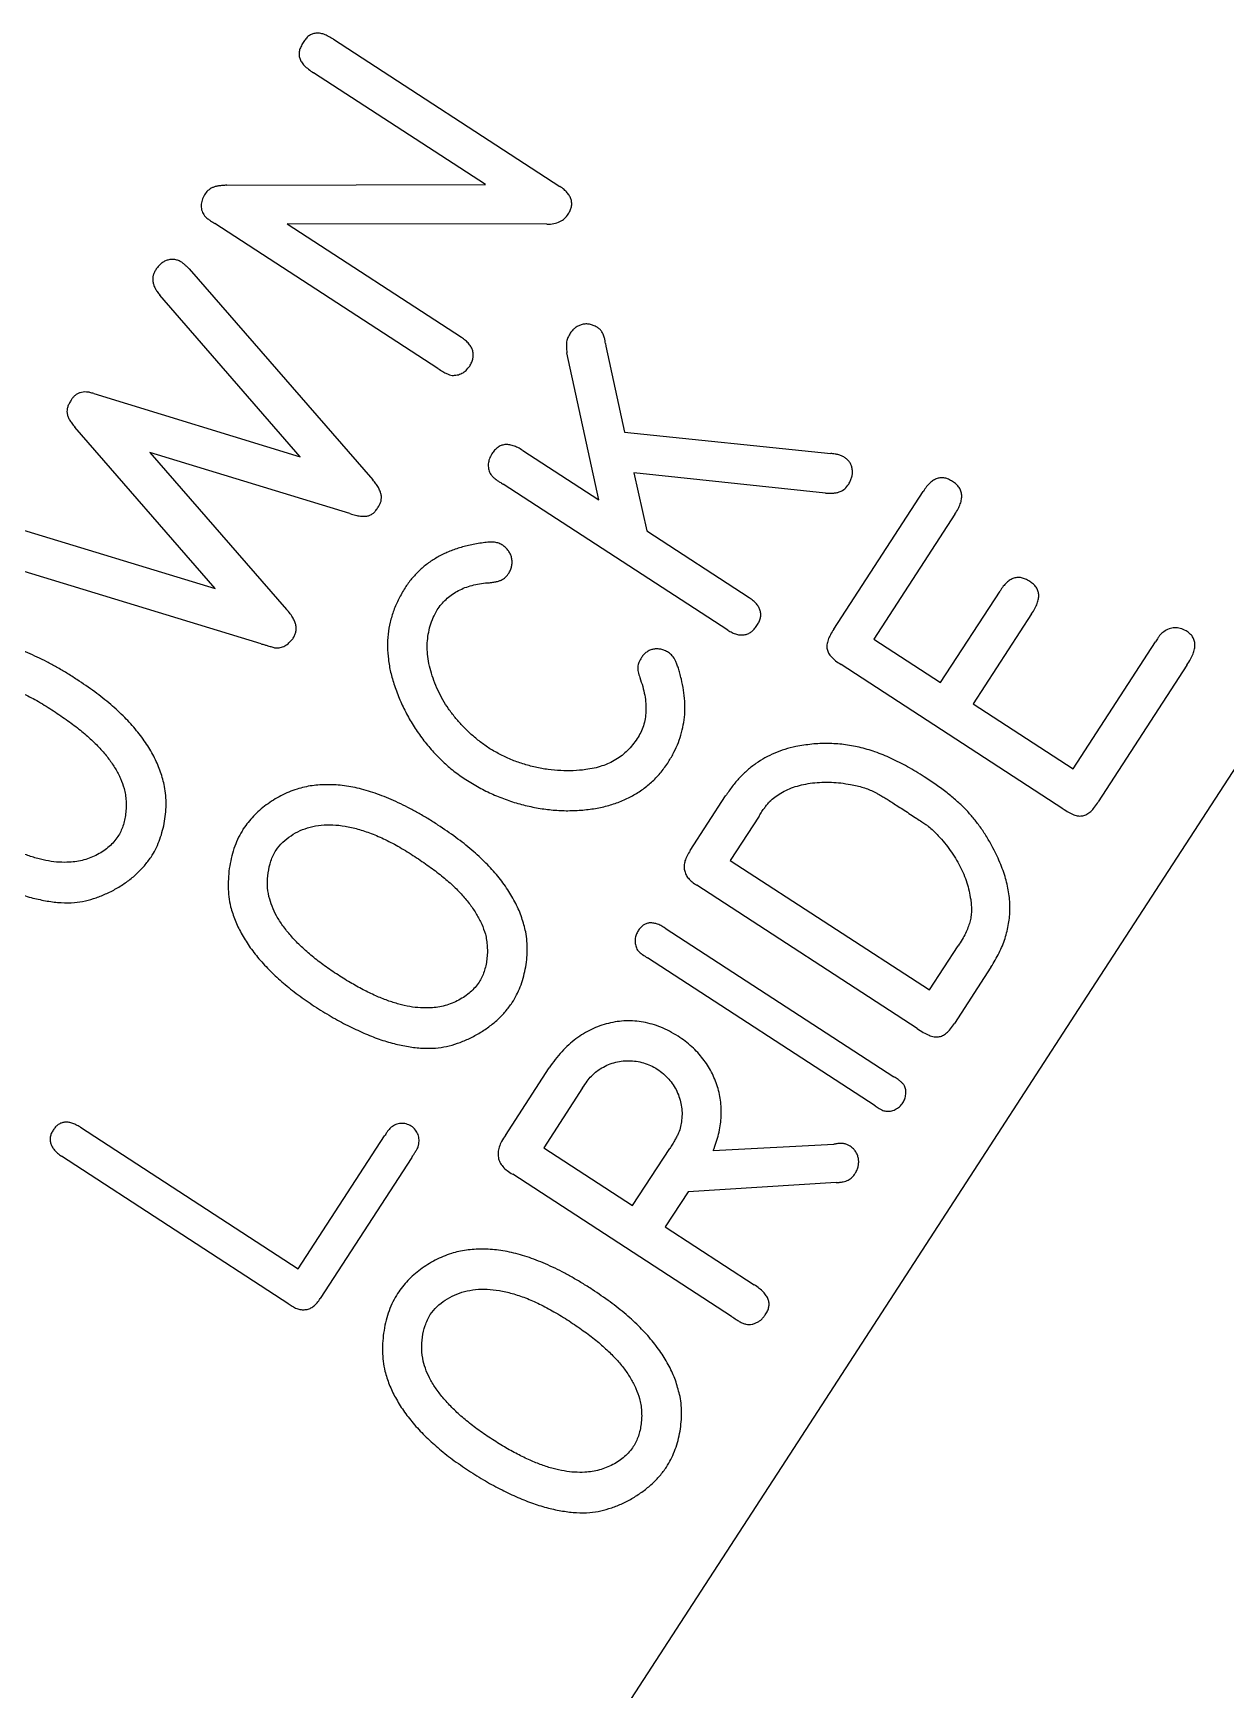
# Model space of a CAD drawing. Header units: millimetres. Extents: x -219 to 14, y 168 to 388.
# Drawn here: x -186.76 to -172.49, y 294.36 to 314.17 of the extents above; entities that cross this region are included whole.
import ezdxf

# ---------------------------------------------------------------- set-up
doc = ezdxf.new("R2010")
doc.units = ezdxf.units.MM
doc.layers.get('0').update_dxf_attribs({"linetype": 'CONTINUOUS'})

msp = doc.modelspace()

# ---------------------------------------------------------------- linework, layer by layer
for p, q in [((-183.169, 314.093), (-180.459, 312.333)), ((-181.351, 312.356), (-183.406, 313.691)), ((-184.446, 312.347), (-181.351, 312.356)), ((-181.92, 310.157), (-184.587, 311.889)), ((-180.617, 311.88), (-183.724, 311.884)), ((-183.724, 311.884), (-181.637, 310.529)), ((-184.896, 311.349), (-182.697, 308.825)), ((-183.568, 309.099), (-185.244, 311.034)), ((-179.915, 310.456), (-179.909, 310.425)), ((-179.909, 310.425), (-179.685, 309.393)), ((-179.992, 308.584), (-180.376, 310.343)), ((-186.036, 309.856), (-183.568, 309.099)), ((-184.582, 307.524), (-186.263, 309.456)), ((-179.685, 309.393), (-177.219, 309.139)), ((-182.971, 308.421), (-185.366, 309.15)), ((-185.366, 309.15), (-183.729, 307.275)), ((-180.904, 309.176), (-179.992, 308.584)), ((-177.281, 308.664), (-179.576, 308.91)), ((-179.576, 308.91), (-179.421, 308.214)), ((-178.452, 307.028), (-181.139, 308.773)), ((-177.181, 307.041), (-176.112, 308.687)), ((-175.734, 308.414), (-176.704, 306.919)), ((-187.021, 308.269), (-184.582, 307.524)), ((-179.421, 308.214), (-178.194, 307.417)), ((-184.035, 306.865), (-187.159, 307.818)), ((-182.312, 307.534), (-182.312, 307.534)), ((-175.905, 306.4), (-175.194, 307.495)), ((-174.816, 307.222), (-175.514, 306.146)), ((-176.704, 306.919), (-175.905, 306.4)), ((-174.319, 305.37), (-173.333, 306.889)), ((-174.441, 304.893), (-177.095, 306.617)), ((-172.957, 306.611), (-174.019, 304.975)), ((-175.514, 306.146), (-174.319, 305.37)), ((-178.901, 304.392), (-178.477, 305.045)), ((-184.247, 304.65), (-184.247, 304.651)), ((-178.077, 304.805), (-178.421, 304.275)), ((-178.421, 304.275), (-176.036, 302.726)), ((-176.186, 302.267), (-178.82, 303.977)), ((-179.201, 303.465), (-176.463, 301.688)), ((-176.688, 301.34), (-179.412, 303.109)), ((-176.036, 302.726), (-175.694, 303.252)), ((-175.303, 302.998), (-175.739, 302.326)), ((-181.112, 300.987), (-180.588, 301.793)), ((-180.188, 301.554), (-180.653, 300.837)), ((-186.197, 301.085), (-183.589, 299.391)), ((-183.589, 299.391), (-182.557, 300.981)), ((-183.702, 298.971), (-186.423, 300.738)), ((-182.232, 300.723), (-183.326, 299.037)), ((-180.653, 300.837), (-179.59, 300.147)), ((-179.59, 300.147), (-179.146, 300.83)), ((-178.625, 300.808), (-177.181, 300.884)), ((-178.406, 298.822), (-181.024, 300.522)), ((-178.925, 300.314), (-179.199, 299.893)), ((-177.153, 300.422), (-178.925, 300.314)), ((-179.199, 299.893), (-178.134, 299.201)), ((-182.402, 299.097), (-182.401, 299.098))]:
    msp.add_line(p, q)
msp.add_lwpolyline([(-157.694, 298.843), (-159.253, 296.441), (-160.266, 294.881), (-162.711, 291.115), (-163.724, 289.555), (-166.169, 285.789), (-166.339, 285.528), (-167.638, 286.372), (-171.404, 288.817), (-172.964, 289.83), (-176.73, 292.275), (-178.289, 293.288), (-179.653, 294.174), (-178.768, 295.537), (-177.755, 297.097), (-175.31, 300.863), (-174.297, 302.423), (-171.852, 306.189), (-171.008, 307.488), (-170.747, 307.319), (-166.981, 304.874), (-165.421, 303.861), (-161.656, 301.416), (-160.096, 300.403)], close=True)
for points, knots in [([(-183.169, 314.093), (-183.189, 314.105), (-183.225, 314.127), (-183.281, 314.153), (-183.332, 314.165), (-183.381, 314.166), (-183.425, 314.155), (-183.466, 314.133), (-183.502, 314.098), (-183.521, 314.069), (-183.53, 314.053)], [0, 0, 0, 0, 0.163938, 0.3064317, 0.4311862, 0.5416856, 0.6480555, 0.7546223, 0.8710988, 1, 1, 1, 1]), ([(-183.53, 314.053), (-183.541, 314.037), (-183.56, 314.006), (-183.578, 313.956), (-183.583, 313.909), (-183.574, 313.863), (-183.553, 313.818), (-183.516, 313.775), (-183.466, 313.732), (-183.427, 313.705), (-183.406, 313.691)], [0, 0, 0, 0, 0.1310083, 0.2467343, 0.3505571, 0.449595, 0.5554411, 0.6812829, 0.8266703, 1, 1, 1, 1]), ([(-184.713, 312.232), (-184.724, 312.212), (-184.745, 312.171), (-184.753, 312.103), (-184.746, 312.037), (-184.722, 312), (-184.71, 311.983)], [0, 0, 0, 0, 0.257916, 0.515025, 0.763721, 1, 1, 1, 1]), ([(-184.446, 312.347), (-184.463, 312.346), (-184.496, 312.346), (-184.541, 312.339), (-184.581, 312.332), (-184.625, 312.316), (-184.673, 312.286), (-184.7, 312.25), (-184.713, 312.232)], [0, 0, 0, 0, 0.169893, 0.318971, 0.452364, 0.567714, 0.780051, 1, 1, 1, 1]), ([(-180.359, 312.001), (-180.351, 312.016), (-180.334, 312.044), (-180.32, 312.089), (-180.316, 312.134), (-180.324, 312.177), (-180.342, 312.219), (-180.371, 312.259), (-180.411, 312.298), (-180.442, 312.321), (-180.459, 312.333)], [0, 0, 0, 0, 0.129681, 0.246526, 0.358508, 0.466217, 0.578973, 0.702474, 0.843136, 1, 1, 1, 1]), ([(-184.71, 311.983), (-184.705, 311.976), (-184.694, 311.963), (-184.669, 311.943), (-184.634, 311.918), (-184.605, 311.9), (-184.587, 311.889)], [0, 0, 0, 0, 0.16399, 0.339564, 0.598586, 1, 1, 1, 1]), ([(-180.617, 311.88), (-180.588, 311.882), (-180.534, 311.885), (-180.46, 311.908), (-180.4, 311.947), (-180.373, 311.983), (-180.359, 312.001)], [0, 0, 0, 0, 0.290034, 0.543231, 0.774596, 1, 1, 1, 1]), ([(-184.983, 311.426), (-184.996, 311.434), (-185.022, 311.448), (-185.064, 311.459), (-185.107, 311.462), (-185.149, 311.454), (-185.189, 311.439), (-185.226, 311.415), (-185.261, 311.384), (-185.279, 311.359), (-185.288, 311.346)], [0, 0, 0, 0, 0.128985, 0.251375, 0.369356, 0.489799, 0.613382, 0.736481, 0.86428, 1, 1, 1, 1]), ([(-184.896, 311.349), (-184.903, 311.355), (-184.918, 311.37), (-184.941, 311.391), (-184.964, 311.41), (-184.977, 311.422), (-184.983, 311.426)], [0, 0, 0, 0, 0.242261, 0.54357, 0.814792, 1, 1, 1, 1]), ([(-185.288, 311.346), (-185.296, 311.334), (-185.311, 311.311), (-185.326, 311.273), (-185.332, 311.234), (-185.33, 311.195), (-185.32, 311.155), (-185.303, 311.114), (-185.277, 311.073), (-185.256, 311.047), (-185.244, 311.034)], [0, 0, 0, 0, 0.123824, 0.24049, 0.352351, 0.463271, 0.581096, 0.707813, 0.84725, 1, 1, 1, 1]), ([(-180.015, 310.65), (-180.029, 310.658), (-180.058, 310.673), (-180.103, 310.686), (-180.148, 310.69), (-180.193, 310.684), (-180.235, 310.669), (-180.273, 310.647), (-180.308, 310.617), (-180.326, 310.592), (-180.335, 310.58)], [0, 0, 0, 0, 0.135992, 0.262785, 0.38568, 0.508513, 0.63054, 0.749346, 0.871185, 1, 1, 1, 1]), ([(-179.923, 310.509), (-179.927, 310.524), (-179.935, 310.554), (-179.954, 310.594), (-179.981, 310.627), (-180.004, 310.642), (-180.015, 310.65)], [0, 0, 0, 0, 0.278324, 0.530375, 0.768017, 1, 1, 1, 1]), ([(-181.539, 310.185), (-181.53, 310.2), (-181.513, 310.23), (-181.498, 310.277), (-181.494, 310.323), (-181.501, 310.368), (-181.519, 310.412), (-181.549, 310.453), (-181.589, 310.493), (-181.62, 310.517), (-181.637, 310.529)], [0, 0, 0, 0, 0.1320343, 0.2517842, 0.362202, 0.4710525, 0.5843958, 0.7087218, 0.8456243, 1, 1, 1, 1]), ([(-180.335, 310.58), (-180.345, 310.562), (-180.365, 310.531), (-180.381, 310.475), (-180.384, 310.413), (-180.379, 310.368), (-180.376, 310.343)], [0, 0, 0, 0, 0.243925, 0.455944, 0.693288, 1, 1, 1, 1]), ([(-179.915, 310.456), (-179.916, 310.467), (-179.918, 310.485), (-179.921, 310.502), (-179.923, 310.509)], [0, 0, 0, 0, 0.6384544, 1, 1, 1, 1]), ([(-181.92, 310.157), (-181.9, 310.144), (-181.866, 310.122), (-181.819, 310.096), (-181.782, 310.081), (-181.76, 310.076), (-181.749, 310.074)], [0, 0, 0, 0, 0.376449, 0.639047, 0.831738, 1, 1, 1, 1]), ([(-181.749, 310.074), (-181.729, 310.074), (-181.688, 310.076), (-181.63, 310.096), (-181.579, 310.133), (-181.553, 310.167), (-181.539, 310.185)], [0, 0, 0, 0, 0.247187, 0.485102, 0.729915, 1, 1, 1, 1]), ([(-186.036, 309.856), (-186.051, 309.861), (-186.08, 309.87), (-186.123, 309.876), (-186.163, 309.875), (-186.199, 309.868), (-186.232, 309.855), (-186.261, 309.834), (-186.288, 309.808), (-186.301, 309.787), (-186.308, 309.776)], [0, 0, 0, 0, 0.1532933, 0.2900721, 0.4172716, 0.5347021, 0.6465576, 0.7576654, 0.8734576, 1, 1, 1, 1]), ([(-186.308, 309.776), (-186.316, 309.762), (-186.332, 309.738), (-186.349, 309.698), (-186.357, 309.66), (-186.357, 309.622), (-186.347, 309.584), (-186.328, 309.543), (-186.3, 309.499), (-186.276, 309.471), (-186.263, 309.456)], [0, 0, 0, 0, 0.131198, 0.248061, 0.356566, 0.456092, 0.563494, 0.68858, 0.832694, 1, 1, 1, 1]), ([(-180.904, 309.176), (-180.923, 309.188), (-180.96, 309.211), (-181.016, 309.234), (-181.069, 309.247), (-181.118, 309.248), (-181.164, 309.236), (-181.206, 309.214), (-181.243, 309.179), (-181.262, 309.15), (-181.273, 309.135)], [0, 0, 0, 0, 0.1614399, 0.3025043, 0.4272166, 0.5387295, 0.6462401, 0.7538366, 0.8709156, 1, 1, 1, 1]), ([(-181.273, 309.135), (-181.284, 309.115), (-181.305, 309.078), (-181.319, 309.017), (-181.316, 308.957), (-181.302, 308.92), (-181.294, 308.901)], [0, 0, 0, 0, 0.272628, 0.518129, 0.754978, 1, 1, 1, 1]), ([(-177.047, 309.088), (-177.058, 309.095), (-177.082, 309.11), (-177.123, 309.125), (-177.169, 309.135), (-177.202, 309.138), (-177.219, 309.139)], [0, 0, 0, 0, 0.217518, 0.453741, 0.714467, 1, 1, 1, 1]), ([(-177.003, 308.775), (-176.995, 308.79), (-176.98, 308.817), (-176.966, 308.861), (-176.958, 308.905), (-176.96, 308.949), (-176.969, 308.991), (-176.987, 309.028), (-177.013, 309.062), (-177.036, 309.079), (-177.047, 309.088)], [0, 0, 0, 0, 0.1389061, 0.2673037, 0.3931116, 0.5191809, 0.6400968, 0.7557959, 0.8750673, 1, 1, 1, 1]), ([(-182.633, 308.5), (-182.626, 308.511), (-182.611, 308.534), (-182.598, 308.571), (-182.593, 308.61), (-182.598, 308.651), (-182.611, 308.693), (-182.631, 308.737), (-182.661, 308.781), (-182.685, 308.81), (-182.697, 308.825)], [0, 0, 0, 0, 0.113708, 0.221183, 0.327886, 0.439323, 0.558616, 0.690373, 0.836881, 1, 1, 1, 1]), ([(-181.294, 308.901), (-181.288, 308.893), (-181.275, 308.874), (-181.254, 308.853), (-181.231, 308.835), (-181.206, 308.817), (-181.175, 308.796), (-181.151, 308.781), (-181.139, 308.773)], [0, 0, 0, 0, 0.154677, 0.328258, 0.442058, 0.591799, 0.777736, 1, 1, 1, 1]), ([(-175.762, 308.805), (-175.777, 308.814), (-175.807, 308.833), (-175.854, 308.848), (-175.902, 308.851), (-175.947, 308.842), (-175.991, 308.82), (-176.034, 308.788), (-176.075, 308.742), (-176.099, 308.706), (-176.112, 308.687)], [0, 0, 0, 0, 0.127989, 0.244452, 0.351055, 0.459193, 0.570407, 0.695928, 0.837219, 1, 1, 1, 1]), ([(-177.281, 308.664), (-177.264, 308.664), (-177.231, 308.663), (-177.185, 308.666), (-177.144, 308.671), (-177.098, 308.686), (-177.045, 308.716), (-177.017, 308.755), (-177.003, 308.775)], [0, 0, 0, 0, 0.164286, 0.308942, 0.437462, 0.551639, 0.764961, 1, 1, 1, 1]), ([(-175.734, 308.414), (-175.72, 308.435), (-175.695, 308.474), (-175.668, 308.535), (-175.653, 308.59), (-175.65, 308.643), (-175.659, 308.691), (-175.682, 308.735), (-175.716, 308.774), (-175.746, 308.794), (-175.762, 308.805)], [0, 0, 0, 0, 0.167024, 0.311138, 0.437927, 0.549828, 0.656796, 0.762138, 0.874038, 1, 1, 1, 1]), ([(-182.971, 308.421), (-182.949, 308.414), (-182.908, 308.403), (-182.85, 308.39), (-182.801, 308.388), (-182.759, 308.391), (-182.722, 308.406), (-182.689, 308.428), (-182.659, 308.46), (-182.642, 308.486), (-182.633, 308.5)], [0, 0, 0, 0, 0.178943, 0.333087, 0.459349, 0.563998, 0.658759, 0.76103, 0.874027, 1, 1, 1, 1]), ([(-181.379, 308.072), (-181.431, 308.064), (-181.532, 308.049), (-181.676, 308.009), (-181.81, 307.96), (-181.932, 307.897), (-182.045, 307.825), (-182.145, 307.739), (-182.236, 307.643), (-182.287, 307.571), (-182.312, 307.534)], [0, 0, 0, 0, 0.140987, 0.274771, 0.402439, 0.525094, 0.644679, 0.762579, 0.880267, 1, 1, 1, 1]), ([(-181.144, 308.042), (-181.159, 308.051), (-181.189, 308.068), (-181.243, 308.081), (-181.307, 308.081), (-181.353, 308.075), (-181.379, 308.072)], [0, 0, 0, 0, 0.214, 0.424662, 0.675215, 1, 1, 1, 1]), ([(-181.067, 307.714), (-181.06, 307.728), (-181.045, 307.756), (-181.033, 307.801), (-181.03, 307.847), (-181.036, 307.893), (-181.051, 307.937), (-181.074, 307.977), (-181.105, 308.013), (-181.131, 308.032), (-181.144, 308.042)], [0, 0, 0, 0, 0.1284846, 0.2508965, 0.3720174, 0.4967775, 0.6204278, 0.7414089, 0.8673843, 1, 1, 1, 1]), ([(-181.348, 307.592), (-181.328, 307.593), (-181.291, 307.596), (-181.24, 307.603), (-181.198, 307.613), (-181.154, 307.628), (-181.105, 307.659), (-181.08, 307.695), (-181.067, 307.714)], [0, 0, 0, 0, 0.186172, 0.346062, 0.480252, 0.589978, 0.786238, 1, 1, 1, 1]), ([(-174.839, 307.61), (-174.855, 307.62), (-174.885, 307.639), (-174.934, 307.655), (-174.982, 307.66), (-175.029, 307.65), (-175.074, 307.629), (-175.116, 307.595), (-175.158, 307.551), (-175.182, 307.515), (-175.194, 307.495)], [0, 0, 0, 0, 0.131943, 0.2486429, 0.3571211, 0.4637699, 0.5760776, 0.6998693, 0.8395407, 1, 1, 1, 1]), ([(-182.312, 307.534), (-182.338, 307.49), (-182.39, 307.404), (-182.45, 307.266), (-182.492, 307.124), (-182.518, 306.978), (-182.524, 306.829), (-182.513, 306.677), (-182.487, 306.521), (-182.456, 306.418), (-182.44, 306.365)], [0, 0, 0, 0, 0.125938, 0.248242, 0.369135, 0.489295, 0.610997, 0.735662, 0.864404, 1, 1, 1, 1]), ([(-181.927, 307.271), (-181.911, 307.293), (-181.88, 307.338), (-181.823, 307.397), (-181.761, 307.449), (-181.691, 307.493), (-181.615, 307.53), (-181.532, 307.558), (-181.442, 307.58), (-181.38, 307.588), (-181.348, 307.592)], [0, 0, 0, 0, 0.119887, 0.237951, 0.355674, 0.475615, 0.597527, 0.724633, 0.858377, 1, 1, 1, 1]), ([(-174.816, 307.222), (-174.802, 307.244), (-174.776, 307.284), (-174.749, 307.344), (-174.733, 307.4), (-174.728, 307.452), (-174.738, 307.499), (-174.759, 307.543), (-174.794, 307.581), (-174.823, 307.6), (-174.839, 307.61)], [0, 0, 0, 0, 0.170074, 0.316341, 0.443121, 0.556197, 0.661047, 0.765272, 0.875406, 1, 1, 1, 1]), ([(-183.656, 306.924), (-183.648, 306.937), (-183.632, 306.962), (-183.618, 307.003), (-183.612, 307.043), (-183.616, 307.085), (-183.629, 307.129), (-183.653, 307.174), (-183.686, 307.225), (-183.714, 307.258), (-183.729, 307.275)], [0, 0, 0, 0, 0.117251, 0.224757, 0.326691, 0.429564, 0.542272, 0.670645, 0.824127, 1, 1, 1, 1]), ([(-181.312, 305.62), (-181.351, 305.647), (-181.427, 305.701), (-181.532, 305.791), (-181.628, 305.884), (-181.715, 305.983), (-181.793, 306.086), (-181.861, 306.194), (-181.919, 306.306), (-181.968, 306.423), (-182.006, 306.54), (-182.033, 306.654), (-182.046, 306.766), (-182.048, 306.874), (-182.036, 306.979), (-182.013, 307.08), (-181.977, 307.179), (-181.944, 307.24), (-181.927, 307.271)], [0, 0, 0, 0, 0.073667, 0.144798, 0.214163, 0.281725, 0.348698, 0.414316, 0.479805, 0.545598, 0.609668, 0.670696, 0.728337, 0.784106, 0.838289, 0.891679, 0.945306, 1, 1, 1, 1]), ([(-178.102, 307.083), (-178.093, 307.098), (-178.075, 307.126), (-178.06, 307.172), (-178.054, 307.217), (-178.062, 307.261), (-178.078, 307.303), (-178.108, 307.343), (-178.146, 307.382), (-178.178, 307.405), (-178.194, 307.417)], [0, 0, 0, 0, 0.1330445, 0.2533277, 0.3646717, 0.4733945, 0.5850666, 0.7079696, 0.8438949, 1, 1, 1, 1]), ([(-178.452, 307.028), (-178.435, 307.018), (-178.401, 306.999), (-178.349, 306.978), (-178.3, 306.969), (-178.253, 306.97), (-178.21, 306.983), (-178.169, 307.005), (-178.132, 307.04), (-178.112, 307.068), (-178.102, 307.083)], [0, 0, 0, 0, 0.1528119, 0.2898759, 0.4109862, 0.5231625, 0.6311396, 0.7438299, 0.8655351, 1, 1, 1, 1]), ([(-177.181, 307.041), (-177.196, 307.019), (-177.223, 306.977), (-177.252, 306.914), (-177.266, 306.856), (-177.265, 306.801), (-177.245, 306.75), (-177.209, 306.704), (-177.159, 306.657), (-177.117, 306.631), (-177.095, 306.617)], [0, 0, 0, 0, 0.157132, 0.289677, 0.403843, 0.503503, 0.602805, 0.715477, 0.846707, 1, 1, 1, 1]), ([(-172.968, 307.018), (-172.991, 307.029), (-173.034, 307.051), (-173.106, 307.061), (-173.175, 307.047), (-173.215, 307.022), (-173.235, 307.009)], [0, 0, 0, 0, 0.269511, 0.509617, 0.744319, 1, 1, 1, 1]), ([(-186.239, 306.437), (-186.279, 306.463), (-186.358, 306.515), (-186.479, 306.584), (-186.596, 306.649), (-186.712, 306.705), (-186.824, 306.757), (-186.936, 306.8), (-187.044, 306.838), (-187.151, 306.868), (-187.255, 306.892), (-187.358, 306.908), (-187.458, 306.92), (-187.556, 306.922), (-187.652, 306.92), (-187.745, 306.91), (-187.837, 306.894), (-187.896, 306.877), (-187.925, 306.869)], [0, 0, 0, 0, 0.080431, 0.157744, 0.231975, 0.303788, 0.372682, 0.438911, 0.50297, 0.564688, 0.624109, 0.681595, 0.737386, 0.791932, 0.845168, 0.897479, 0.948881, 1, 1, 1, 1]), ([(-184.035, 306.865), (-184.02, 306.861), (-183.993, 306.853), (-183.957, 306.842), (-183.929, 306.835), (-183.905, 306.828), (-183.884, 306.822), (-183.87, 306.817), (-183.865, 306.816)], [0, 0, 0, 0, 0.261521, 0.473576, 0.638741, 0.74986, 0.899056, 1, 1, 1, 1]), ([(-183.865, 306.816), (-183.844, 306.816), (-183.805, 306.817), (-183.748, 306.838), (-183.697, 306.874), (-183.67, 306.907), (-183.656, 306.924)], [0, 0, 0, 0, 0.246153, 0.4829, 0.72823, 1, 1, 1, 1]), ([(-173.235, 307.009), (-173.243, 307.003), (-173.259, 306.992), (-173.281, 306.968), (-173.304, 306.933), (-173.322, 306.905), (-173.333, 306.889)], [0, 0, 0, 0, 0.185122, 0.36714, 0.620416, 1, 1, 1, 1]), ([(-172.957, 306.611), (-172.942, 306.634), (-172.915, 306.677), (-172.884, 306.741), (-172.866, 306.8), (-172.86, 306.855), (-172.868, 306.905), (-172.888, 306.95), (-172.922, 306.989), (-172.952, 307.008), (-172.968, 307.018)], [0, 0, 0, 0, 0.174573, 0.32497, 0.454688, 0.569092, 0.673273, 0.774858, 0.880749, 1, 1, 1, 1]), ([(-179.484, 306.7), (-179.495, 306.681), (-179.516, 306.646), (-179.531, 306.587), (-179.525, 306.525), (-179.511, 306.484), (-179.503, 306.461)], [0, 0, 0, 0, 0.259798, 0.482573, 0.716463, 1, 1, 1, 1]), ([(-179.16, 306.76), (-179.175, 306.769), (-179.204, 306.785), (-179.25, 306.8), (-179.296, 306.805), (-179.34, 306.801), (-179.383, 306.789), (-179.422, 306.767), (-179.456, 306.737), (-179.475, 306.713), (-179.484, 306.7)], [0, 0, 0, 0, 0.14089, 0.267807, 0.392259, 0.511172, 0.631184, 0.749701, 0.870187, 1, 1, 1, 1]), ([(-179.006, 306.443), (-179.013, 306.467), (-179.024, 306.51), (-179.041, 306.57), (-179.058, 306.619), (-179.08, 306.67), (-179.11, 306.721), (-179.144, 306.748), (-179.16, 306.76)], [0, 0, 0, 0, 0.200338, 0.371881, 0.518403, 0.638668, 0.833777, 1, 1, 1, 1]), ([(-187.769, 306.415), (-187.725, 306.423), (-187.635, 306.441), (-187.494, 306.443), (-187.347, 306.428), (-187.193, 306.391), (-187.032, 306.338), (-186.865, 306.264), (-186.691, 306.173), (-186.576, 306.1), (-186.517, 306.062)], [0, 0, 0, 0, 0.1008709, 0.2051522, 0.3147723, 0.4325475, 0.5589005, 0.6946345, 0.8414644, 1, 1, 1, 1]), ([(-185.189, 305.159), (-185.203, 305.217), (-185.233, 305.334), (-185.306, 305.503), (-185.403, 305.669), (-185.524, 305.831), (-185.667, 305.99), (-185.836, 306.144), (-186.027, 306.295), (-186.166, 306.389), (-186.239, 306.437)], [0, 0, 0, 0, 0.104917, 0.212948, 0.325254, 0.443443, 0.569143, 0.703178, 0.846557, 1, 1, 1, 1]), ([(-179.503, 306.461), (-179.491, 306.425), (-179.468, 306.356), (-179.444, 306.252), (-179.43, 306.153), (-179.429, 306.058), (-179.438, 305.969), (-179.459, 305.884), (-179.49, 305.804), (-179.52, 305.756), (-179.535, 305.731)], [0, 0, 0, 0, 0.149797, 0.289732, 0.421673, 0.544028, 0.661533, 0.776091, 0.887419, 1, 1, 1, 1]), ([(-179.159, 305.454), (-179.137, 305.491), (-179.093, 305.566), (-179.041, 305.683), (-179, 305.803), (-178.976, 305.926), (-178.962, 306.051), (-178.964, 306.18), (-178.978, 306.312), (-178.997, 306.399), (-179.006, 306.443)], [0, 0, 0, 0, 0.126861, 0.251018, 0.372938, 0.493501, 0.616055, 0.740221, 0.867619, 1, 1, 1, 1]), ([(-182.44, 306.365), (-182.418, 306.308), (-182.376, 306.193), (-182.296, 306.028), (-182.205, 305.871), (-182.101, 305.723), (-181.988, 305.584), (-181.864, 305.457), (-181.731, 305.341), (-181.634, 305.274), (-181.586, 305.241)], [0, 0, 0, 0, 0.1281105, 0.2552889, 0.3812477, 0.5070703, 0.6317398, 0.7553642, 0.877608, 1, 1, 1, 1]), ([(-186.517, 306.062), (-186.46, 306.023), (-186.35, 305.95), (-186.198, 305.835), (-186.065, 305.72), (-185.951, 305.605), (-185.855, 305.49), (-185.777, 305.374), (-185.714, 305.256), (-185.686, 305.175), (-185.673, 305.135)], [0, 0, 0, 0, 0.161185, 0.309885, 0.446706, 0.572256, 0.688604, 0.79819, 0.901391, 1, 1, 1, 1]), ([(-179.535, 305.731), (-179.553, 305.706), (-179.587, 305.656), (-179.648, 305.589), (-179.714, 305.529), (-179.789, 305.478), (-179.869, 305.435), (-179.957, 305.402), (-180.051, 305.375), (-180.117, 305.365), (-180.151, 305.36)], [0, 0, 0, 0, 0.123723, 0.244377, 0.364591, 0.483864, 0.60638, 0.731979, 0.862579, 1, 1, 1, 1]), ([(-176.101, 305.274), (-176.167, 305.316), (-176.295, 305.396), (-176.493, 305.495), (-176.685, 305.575), (-176.875, 305.63), (-177.064, 305.664), (-177.255, 305.676), (-177.447, 305.669), (-177.574, 305.646), (-177.638, 305.635)], [0, 0, 0, 0, 0.144255, 0.279624, 0.407417, 0.528415, 0.645397, 0.762052, 0.879968, 1, 1, 1, 1]), ([(-180.151, 305.36), (-180.2, 305.354), (-180.3, 305.344), (-180.45, 305.346), (-180.602, 305.36), (-180.754, 305.387), (-180.902, 305.428), (-181.047, 305.478), (-181.183, 305.543), (-181.27, 305.594), (-181.312, 305.62)], [0, 0, 0, 0, 0.123416, 0.246335, 0.371614, 0.499268, 0.627206, 0.752406, 0.876688, 1, 1, 1, 1]), ([(-180.207, 304.875), (-180.149, 304.881), (-180.038, 304.893), (-179.876, 304.929), (-179.727, 304.98), (-179.589, 305.044), (-179.463, 305.126), (-179.349, 305.22), (-179.245, 305.329), (-179.188, 305.412), (-179.159, 305.454)], [0, 0, 0, 0, 0.13924, 0.271457, 0.397548, 0.519474, 0.638345, 0.75745, 0.876936, 1, 1, 1, 1]), ([(-177.638, 305.635), (-177.681, 305.625), (-177.767, 305.605), (-177.89, 305.559), (-178.007, 305.503), (-178.115, 305.434), (-178.217, 305.355), (-178.312, 305.263), (-178.4, 305.16), (-178.451, 305.084), (-178.477, 305.045)], [0, 0, 0, 0, 0.127213, 0.25064, 0.372495, 0.493323, 0.615883, 0.739719, 0.867619, 1, 1, 1, 1]), ([(-175.291, 304.448), (-175.314, 304.49), (-175.36, 304.573), (-175.44, 304.688), (-175.523, 304.796), (-175.614, 304.896), (-175.715, 304.991), (-175.83, 305.086), (-175.959, 305.182), (-176.053, 305.243), (-176.101, 305.274)], [0, 0, 0, 0, 0.122914, 0.242316, 0.358054, 0.471139, 0.588026, 0.714383, 0.852054, 1, 1, 1, 1]), ([(-185.673, 305.135), (-185.667, 305.11), (-185.656, 305.061), (-185.649, 304.986), (-185.647, 304.909), (-185.654, 304.832), (-185.666, 304.757), (-185.687, 304.686), (-185.712, 304.62), (-185.736, 304.579), (-185.747, 304.56)], [0, 0, 0, 0, 0.125943, 0.253592, 0.381875, 0.513444, 0.642703, 0.765426, 0.885106, 1, 1, 1, 1]), ([(-185.35, 304.315), (-185.332, 304.345), (-185.297, 304.406), (-185.253, 304.504), (-185.218, 304.608), (-185.193, 304.717), (-185.175, 304.828), (-185.17, 304.939), (-185.172, 305.05), (-185.183, 305.123), (-185.189, 305.159)], [0, 0, 0, 0, 0.119017, 0.240186, 0.364724, 0.492817, 0.622161, 0.748262, 0.874612, 1, 1, 1, 1]), ([(-183.604, 305.128), (-183.637, 305.116), (-183.703, 305.093), (-183.797, 305.049), (-183.887, 304.997), (-183.973, 304.939), (-184.053, 304.875), (-184.126, 304.805), (-184.191, 304.731), (-184.228, 304.677), (-184.247, 304.651)], [0, 0, 0, 0, 0.128897, 0.256024, 0.383031, 0.510763, 0.636864, 0.759967, 0.880017, 1, 1, 1, 1]), ([(-181.918, 304.697), (-181.958, 304.723), (-182.037, 304.774), (-182.158, 304.843), (-182.275, 304.909), (-182.391, 304.964), (-182.503, 305.016), (-182.615, 305.059), (-182.723, 305.097), (-182.83, 305.127), (-182.934, 305.151), (-183.037, 305.167), (-183.137, 305.179), (-183.235, 305.181), (-183.331, 305.179), (-183.424, 305.169), (-183.516, 305.153), (-183.575, 305.136), (-183.604, 305.128)], [0, 0, 0, 0, 0.0804308, 0.1577442, 0.2319752, 0.3037884, 0.3726824, 0.4389106, 0.5029704, 0.5646876, 0.6241087, 0.6815955, 0.7373862, 0.7919317, 0.8451675, 0.8974794, 0.9488813, 1, 1, 1, 1]), ([(-181.586, 305.241), (-181.533, 305.208), (-181.428, 305.144), (-181.262, 305.064), (-181.093, 304.995), (-180.918, 304.942), (-180.741, 304.902), (-180.563, 304.877), (-180.385, 304.866), (-180.266, 304.872), (-180.207, 304.875)], [0, 0, 0, 0, 0.127967, 0.254496, 0.380212, 0.506112, 0.631069, 0.754595, 0.877264, 1, 1, 1, 1]), ([(-178.077, 304.805), (-178.065, 304.823), (-178.044, 304.857), (-178.011, 304.903), (-177.98, 304.943), (-177.943, 304.988), (-177.89, 305.035), (-177.842, 305.064), (-177.818, 305.079)], [0, 0, 0, 0, 0.167038, 0.313531, 0.445257, 0.560315, 0.776449, 1, 1, 1, 1]), ([(-177.818, 305.079), (-177.79, 305.094), (-177.734, 305.125), (-177.642, 305.159), (-177.542, 305.184), (-177.436, 305.202), (-177.324, 305.211), (-177.211, 305.211), (-177.097, 305.202), (-177.021, 305.189), (-176.983, 305.182)], [0, 0, 0, 0, 0.108815, 0.223046, 0.34223, 0.469524, 0.599834, 0.731986, 0.864687, 1, 1, 1, 1]), ([(-176.983, 305.182), (-176.957, 305.178), (-176.905, 305.168), (-176.832, 305.147), (-176.764, 305.124), (-176.71, 305.1), (-176.666, 305.077), (-176.627, 305.054), (-176.582, 305.028), (-176.531, 304.997), (-176.473, 304.96), (-176.409, 304.919), (-176.338, 304.874), (-176.29, 304.841), (-176.264, 304.824)], [0, 0, 0, 0, 0.099136, 0.193652, 0.281365, 0.36547, 0.411235, 0.466023, 0.530927, 0.604906, 0.688993, 0.783209, 0.886537, 1, 1, 1, 1]), ([(-174.441, 304.893), (-174.419, 304.878), (-174.378, 304.85), (-174.315, 304.821), (-174.257, 304.804), (-174.203, 304.806), (-174.152, 304.826), (-174.105, 304.861), (-174.059, 304.912), (-174.033, 304.953), (-174.019, 304.975)], [0, 0, 0, 0, 0.157549, 0.290229, 0.403641, 0.503585, 0.603169, 0.714666, 0.84627, 1, 1, 1, 1]), ([(-186.328, 304.252), (-186.368, 304.252), (-186.452, 304.25), (-186.579, 304.266), (-186.71, 304.296), (-186.846, 304.339), (-186.989, 304.398), (-187.138, 304.47), (-187.296, 304.557), (-187.401, 304.624), (-187.455, 304.658)], [0, 0, 0, 0, 0.100096, 0.204761, 0.314883, 0.431713, 0.556714, 0.693411, 0.840791, 1, 1, 1, 1]), ([(-184.247, 304.65), (-184.266, 304.618), (-184.306, 304.551), (-184.351, 304.444), (-184.386, 304.328), (-184.412, 304.208), (-184.426, 304.084), (-184.43, 303.961), (-184.422, 303.839), (-184.407, 303.76), (-184.4, 303.72)], [0, 0, 0, 0, 0.1180931, 0.2389474, 0.3628307, 0.4912953, 0.6214284, 0.7489627, 0.8747164, 1, 1, 1, 1]), ([(-183.448, 304.674), (-183.404, 304.683), (-183.314, 304.701), (-183.173, 304.703), (-183.026, 304.687), (-182.872, 304.651), (-182.711, 304.598), (-182.544, 304.523), (-182.37, 304.432), (-182.255, 304.359), (-182.196, 304.321)], [0, 0, 0, 0, 0.100871, 0.205152, 0.314772, 0.432547, 0.558901, 0.694635, 0.841464, 1, 1, 1, 1]), ([(-180.868, 303.419), (-180.882, 303.476), (-180.912, 303.593), (-180.985, 303.763), (-181.082, 303.929), (-181.203, 304.09), (-181.346, 304.249), (-181.515, 304.403), (-181.706, 304.555), (-181.845, 304.648), (-181.918, 304.697)], [0, 0, 0, 0, 0.104917, 0.212948, 0.325254, 0.443443, 0.569143, 0.703178, 0.846557, 1, 1, 1, 1]), ([(-176.264, 304.824), (-176.24, 304.808), (-176.195, 304.779), (-176.134, 304.74), (-176.087, 304.708), (-176.04, 304.674), (-175.988, 304.63), (-175.952, 304.59), (-175.933, 304.569)], [0, 0, 0, 0, 0.207548, 0.381811, 0.51697, 0.618955, 0.796735, 1, 1, 1, 1]), ([(-185.747, 304.56), (-185.763, 304.538), (-185.794, 304.496), (-185.852, 304.439), (-185.917, 304.388), (-185.991, 304.344), (-186.07, 304.307), (-186.154, 304.279), (-186.24, 304.259), (-186.298, 304.255), (-186.328, 304.252)], [0, 0, 0, 0, 0.1163714, 0.2336485, 0.3551366, 0.4826437, 0.6123577, 0.7404586, 0.8694449, 1, 1, 1, 1]), ([(-175.933, 304.569), (-175.907, 304.542), (-175.856, 304.486), (-175.788, 304.396), (-175.726, 304.304), (-175.673, 304.208), (-175.626, 304.11), (-175.59, 304.01), (-175.562, 303.909), (-175.551, 303.841), (-175.545, 303.807)], [0, 0, 0, 0, 0.131076, 0.260457, 0.387849, 0.515049, 0.639819, 0.762628, 0.881718, 1, 1, 1, 1]), ([(-187.72, 304.274), (-187.652, 304.231), (-187.521, 304.149), (-187.324, 304.041), (-187.133, 303.951), (-186.948, 303.877), (-186.769, 303.824), (-186.596, 303.787), (-186.43, 303.767), (-186.321, 303.769), (-186.268, 303.77)], [0, 0, 0, 0, 0.153117, 0.297146, 0.432019, 0.559217, 0.67873, 0.790972, 0.898008, 1, 1, 1, 1]), ([(-186.268, 303.77), (-186.224, 303.776), (-186.135, 303.788), (-186.005, 303.827), (-185.876, 303.879), (-185.75, 303.945), (-185.631, 304.023), (-185.523, 304.111), (-185.429, 304.208), (-185.376, 304.28), (-185.35, 304.315)], [0, 0, 0, 0, 0.1210916, 0.2439194, 0.3699155, 0.5010158, 0.6314655, 0.7576143, 0.8793492, 1, 1, 1, 1]), ([(-182.196, 304.321), (-182.138, 304.283), (-182.029, 304.209), (-181.877, 304.095), (-181.744, 303.98), (-181.63, 303.865), (-181.534, 303.75), (-181.456, 303.633), (-181.392, 303.516), (-181.365, 303.434), (-181.351, 303.394)], [0, 0, 0, 0, 0.161185, 0.309885, 0.446706, 0.572256, 0.688604, 0.79819, 0.901391, 1, 1, 1, 1]), ([(-178.901, 304.392), (-178.914, 304.371), (-178.939, 304.332), (-178.964, 304.271), (-178.976, 304.213), (-178.972, 304.158), (-178.954, 304.106), (-178.923, 304.058), (-178.877, 304.014), (-178.84, 303.99), (-178.82, 303.977)], [0, 0, 0, 0, 0.149708, 0.282347, 0.399883, 0.508426, 0.616661, 0.730264, 0.85635, 1, 1, 1, 1]), ([(-175.303, 302.998), (-175.285, 303.026), (-175.25, 303.082), (-175.205, 303.168), (-175.165, 303.254), (-175.133, 303.342), (-175.108, 303.43), (-175.09, 303.518), (-175.079, 303.606), (-175.074, 303.695), (-175.077, 303.785), (-175.087, 303.876), (-175.104, 303.968), (-175.126, 304.062), (-175.157, 304.157), (-175.195, 304.253), (-175.24, 304.351), (-175.274, 304.415), (-175.291, 304.448)], [0, 0, 0, 0, 0.065537, 0.128894, 0.190513, 0.250819, 0.31017, 0.368743, 0.426366, 0.484321, 0.542747, 0.602028, 0.662919, 0.725322, 0.790697, 0.857753, 0.927457, 1, 1, 1, 1]), ([(-184.4, 303.72), (-184.383, 303.667), (-184.35, 303.558), (-184.274, 303.401), (-184.178, 303.246), (-184.06, 303.095), (-183.922, 302.947), (-183.766, 302.803), (-183.591, 302.663), (-183.464, 302.577), (-183.398, 302.533)], [0, 0, 0, 0, 0.105705, 0.215134, 0.329018, 0.449631, 0.576639, 0.710541, 0.851416, 1, 1, 1, 1]), ([(-183.134, 302.918), (-183.188, 302.954), (-183.293, 303.025), (-183.438, 303.139), (-183.567, 303.254), (-183.679, 303.372), (-183.774, 303.489), (-183.85, 303.607), (-183.906, 303.723), (-183.929, 303.803), (-183.94, 303.842)], [0, 0, 0, 0, 0.156015, 0.302721, 0.440716, 0.570083, 0.690884, 0.801727, 0.904106, 1, 1, 1, 1]), ([(-175.545, 303.807), (-175.542, 303.784), (-175.536, 303.737), (-175.534, 303.669), (-175.541, 303.602), (-175.555, 303.536), (-175.578, 303.47), (-175.607, 303.399), (-175.648, 303.327), (-175.678, 303.278), (-175.694, 303.252)], [0, 0, 0, 0, 0.120567, 0.236688, 0.349281, 0.461125, 0.577512, 0.706025, 0.846945, 1, 1, 1, 1]), ([(-179.201, 303.465), (-179.218, 303.476), (-179.25, 303.496), (-179.3, 303.516), (-179.346, 303.528), (-179.389, 303.528), (-179.429, 303.52), (-179.466, 303.5), (-179.498, 303.47), (-179.515, 303.445), (-179.524, 303.432)], [0, 0, 0, 0, 0.162458, 0.305977, 0.430072, 0.545023, 0.649455, 0.757993, 0.87186, 1, 1, 1, 1]), ([(-181.351, 303.394), (-181.346, 303.37), (-181.335, 303.321), (-181.328, 303.245), (-181.326, 303.168), (-181.333, 303.091), (-181.345, 303.016), (-181.366, 302.945), (-181.391, 302.879), (-181.415, 302.839), (-181.426, 302.819)], [0, 0, 0, 0, 0.125943, 0.253592, 0.381875, 0.513444, 0.642703, 0.765426, 0.885106, 1, 1, 1, 1]), ([(-181.029, 302.575), (-181.011, 302.605), (-180.976, 302.665), (-180.932, 302.763), (-180.897, 302.867), (-180.872, 302.976), (-180.854, 303.087), (-180.849, 303.199), (-180.851, 303.31), (-180.862, 303.382), (-180.868, 303.419)], [0, 0, 0, 0, 0.119017, 0.240186, 0.364724, 0.492817, 0.622161, 0.748262, 0.874612, 1, 1, 1, 1]), ([(-179.524, 303.432), (-179.533, 303.417), (-179.55, 303.386), (-179.561, 303.334), (-179.56, 303.28), (-179.55, 303.246), (-179.545, 303.228)], [0, 0, 0, 0, 0.252822, 0.495908, 0.737887, 1, 1, 1, 1]), ([(-179.545, 303.228), (-179.54, 303.219), (-179.53, 303.2), (-179.504, 303.173), (-179.464, 303.144), (-179.431, 303.122), (-179.412, 303.109)], [0, 0, 0, 0, 0.17074, 0.353681, 0.613671, 1, 1, 1, 1]), ([(-182.007, 302.512), (-182.047, 302.511), (-182.131, 302.51), (-182.258, 302.525), (-182.389, 302.555), (-182.525, 302.599), (-182.668, 302.657), (-182.817, 302.729), (-182.974, 302.817), (-183.08, 302.883), (-183.134, 302.918)], [0, 0, 0, 0, 0.100096, 0.204761, 0.314883, 0.431713, 0.556714, 0.693411, 0.840791, 1, 1, 1, 1]), ([(-181.426, 302.819), (-181.442, 302.798), (-181.473, 302.755), (-181.531, 302.698), (-181.596, 302.647), (-181.67, 302.603), (-181.749, 302.566), (-181.833, 302.538), (-181.919, 302.519), (-181.977, 302.514), (-182.007, 302.512)], [0, 0, 0, 0, 0.1163714, 0.2336485, 0.3551366, 0.4826437, 0.6123577, 0.7404586, 0.8694449, 1, 1, 1, 1]), ([(-183.398, 302.533), (-183.331, 302.491), (-183.2, 302.408), (-183.003, 302.301), (-182.811, 302.211), (-182.627, 302.137), (-182.448, 302.083), (-182.275, 302.047), (-182.109, 302.026), (-182, 302.028), (-181.947, 302.029)], [0, 0, 0, 0, 0.153117, 0.297146, 0.432019, 0.559217, 0.67873, 0.790972, 0.898008, 1, 1, 1, 1]), ([(-181.947, 302.029), (-181.903, 302.035), (-181.814, 302.048), (-181.684, 302.086), (-181.555, 302.138), (-181.429, 302.204), (-181.31, 302.282), (-181.202, 302.37), (-181.108, 302.468), (-181.055, 302.539), (-181.029, 302.575)], [0, 0, 0, 0, 0.1210916, 0.2439194, 0.3699155, 0.5010158, 0.6314655, 0.7576143, 0.8793492, 1, 1, 1, 1]), ([(-179.045, 302.173), (-179.079, 302.193), (-179.146, 302.233), (-179.25, 302.281), (-179.354, 302.317), (-179.459, 302.342), (-179.564, 302.356), (-179.669, 302.358), (-179.775, 302.349), (-179.879, 302.328), (-179.983, 302.297), (-180.083, 302.256), (-180.178, 302.204), (-180.269, 302.142), (-180.357, 302.071), (-180.438, 301.987), (-180.517, 301.895), (-180.564, 301.828), (-180.588, 301.793)], [0, 0, 0, 0, 0.066973, 0.130798, 0.192516, 0.252737, 0.311919, 0.370508, 0.42962, 0.489933, 0.550435, 0.610788, 0.671641, 0.733202, 0.796041, 0.861499, 0.929372, 1, 1, 1, 1]), ([(-176.186, 302.267), (-176.162, 302.25), (-176.117, 302.219), (-176.048, 302.185), (-175.987, 302.165), (-175.931, 302.162), (-175.879, 302.179), (-175.829, 302.212), (-175.782, 302.262), (-175.754, 302.303), (-175.739, 302.326)], [0, 0, 0, 0, 0.165632, 0.307111, 0.42353, 0.521468, 0.616875, 0.724163, 0.850235, 1, 1, 1, 1]), ([(-178.625, 300.808), (-178.612, 300.84), (-178.588, 300.905), (-178.56, 301.002), (-178.54, 301.099), (-178.529, 301.194), (-178.528, 301.289), (-178.534, 301.384), (-178.549, 301.477), (-178.573, 301.569), (-178.606, 301.658), (-178.644, 301.745), (-178.692, 301.827), (-178.748, 301.904), (-178.81, 301.978), (-178.881, 302.048), (-178.959, 302.114), (-179.016, 302.153), (-179.045, 302.173)], [0, 0, 0, 0, 0.0673066, 0.1322419, 0.1950894, 0.2562909, 0.3170495, 0.3775796, 0.4379471, 0.499058, 0.5599054, 0.6204996, 0.6812308, 0.7417335, 0.8038449, 0.8673328, 0.9325533, 1, 1, 1, 1]), ([(-179.977, 301.782), (-179.951, 301.797), (-179.899, 301.827), (-179.814, 301.857), (-179.726, 301.876), (-179.636, 301.882), (-179.546, 301.875), (-179.458, 301.856), (-179.373, 301.825), (-179.32, 301.795), (-179.294, 301.779)], [0, 0, 0, 0, 0.125938, 0.24876, 0.372828, 0.498156, 0.624094, 0.747043, 0.871982, 1, 1, 1, 1]), ([(-180.188, 301.554), (-180.169, 301.582), (-180.137, 301.631), (-180.086, 301.695), (-180.034, 301.745), (-179.996, 301.77), (-179.977, 301.782)], [0, 0, 0, 0, 0.316721, 0.566805, 0.782691, 1, 1, 1, 1]), ([(-179.294, 301.779), (-179.269, 301.761), (-179.219, 301.726), (-179.156, 301.662), (-179.102, 301.592), (-179.058, 301.515), (-179.026, 301.432), (-179.005, 301.347), (-178.996, 301.259), (-179, 301.2), (-179.003, 301.17)], [0, 0, 0, 0, 0.129766, 0.254879, 0.378796, 0.503888, 0.628963, 0.751585, 0.874137, 1, 1, 1, 1]), ([(-176.336, 301.579), (-176.342, 301.588), (-176.355, 301.606), (-176.381, 301.631), (-176.417, 301.658), (-176.446, 301.677), (-176.463, 301.688)], [0, 0, 0, 0, 0.195782, 0.389856, 0.639234, 1, 1, 1, 1]), ([(-176.356, 301.376), (-176.348, 301.392), (-176.331, 301.424), (-176.321, 301.478), (-176.319, 301.531), (-176.33, 301.564), (-176.336, 301.579)], [0, 0, 0, 0, 0.2540271, 0.5150088, 0.769478, 1, 1, 1, 1]), ([(-176.688, 301.34), (-176.671, 301.33), (-176.645, 301.313), (-176.611, 301.292), (-176.584, 301.281), (-176.567, 301.278), (-176.559, 301.276)], [0, 0, 0, 0, 0.403005, 0.651878, 0.824747, 1, 1, 1, 1]), ([(-176.559, 301.276), (-176.54, 301.275), (-176.502, 301.273), (-176.447, 301.294), (-176.395, 301.327), (-176.369, 301.359), (-176.356, 301.376)], [0, 0, 0, 0, 0.232738, 0.4796882, 0.7405836, 1, 1, 1, 1]), ([(-186.197, 301.085), (-186.215, 301.095), (-186.247, 301.114), (-186.296, 301.135), (-186.342, 301.145), (-186.385, 301.145), (-186.426, 301.137), (-186.462, 301.117), (-186.495, 301.088), (-186.513, 301.063), (-186.522, 301.05)], [0, 0, 0, 0, 0.161148, 0.30262, 0.427582, 0.540774, 0.648414, 0.757043, 0.871582, 1, 1, 1, 1]), ([(-182.477, 301.085), (-182.483, 301.08), (-182.496, 301.069), (-182.514, 301.048), (-182.533, 301.018), (-182.548, 300.995), (-182.557, 300.981)], [0, 0, 0, 0, 0.187597, 0.37633, 0.625845, 1, 1, 1, 1]), ([(-182.238, 301.099), (-182.257, 301.109), (-182.296, 301.128), (-182.361, 301.133), (-182.425, 301.122), (-182.46, 301.097), (-182.477, 301.085)], [0, 0, 0, 0, 0.25218, 0.505818, 0.756449, 1, 1, 1, 1]), ([(-182.151, 300.867), (-182.148, 300.89), (-182.141, 300.933), (-182.153, 300.998), (-182.186, 301.055), (-182.22, 301.084), (-182.238, 301.099)], [0, 0, 0, 0, 0.259492, 0.497755, 0.736323, 1, 1, 1, 1]), ([(-179.003, 301.17), (-179.006, 301.144), (-179.013, 301.091), (-179.035, 301.027), (-179.06, 300.976), (-179.083, 300.93), (-179.113, 300.882), (-179.135, 300.848), (-179.146, 300.83)], [0, 0, 0, 0, 0.211517, 0.424706, 0.540005, 0.674698, 0.828583, 1, 1, 1, 1]), ([(-186.522, 301.05), (-186.53, 301.037), (-186.545, 301.011), (-186.558, 300.969), (-186.559, 300.927), (-186.552, 300.886), (-186.534, 300.847), (-186.506, 300.81), (-186.469, 300.772), (-186.439, 300.75), (-186.423, 300.738)], [0, 0, 0, 0, 0.126969, 0.242804, 0.351264, 0.461144, 0.575007, 0.698636, 0.839678, 1, 1, 1, 1]), ([(-181.112, 300.987), (-181.128, 300.964), (-181.157, 300.92), (-181.187, 300.85), (-181.201, 300.785), (-181.199, 300.722), (-181.179, 300.664), (-181.142, 300.61), (-181.089, 300.562), (-181.047, 300.536), (-181.024, 300.522)], [0, 0, 0, 0, 0.152563, 0.285872, 0.403042, 0.511865, 0.618926, 0.7312, 0.856993, 1, 1, 1, 1]), ([(-177.146, 300.888), (-177.153, 300.886), (-177.165, 300.883), (-177.177, 300.884), (-177.181, 300.884)], [0, 0, 0, 0, 0.5993883, 1, 1, 1, 1]), ([(-176.985, 300.857), (-176.996, 300.863), (-177.019, 300.876), (-177.057, 300.888), (-177.101, 300.892), (-177.13, 300.889), (-177.146, 300.888)], [0, 0, 0, 0, 0.226314, 0.465329, 0.719634, 1, 1, 1, 1]), ([(-182.232, 300.723), (-182.223, 300.735), (-182.209, 300.757), (-182.19, 300.787), (-182.176, 300.809), (-182.165, 300.828), (-182.155, 300.846), (-182.153, 300.861), (-182.151, 300.867)], [0, 0, 0, 0, 0.270371, 0.477815, 0.635946, 0.739786, 0.884377, 1, 1, 1, 1]), ([(-176.926, 300.534), (-176.918, 300.548), (-176.903, 300.576), (-176.889, 300.621), (-176.883, 300.666), (-176.887, 300.711), (-176.899, 300.754), (-176.919, 300.793), (-176.948, 300.829), (-176.972, 300.847), (-176.985, 300.857)], [0, 0, 0, 0, 0.1356461, 0.2617212, 0.3844609, 0.5063939, 0.6291335, 0.7479983, 0.8710673, 1, 1, 1, 1]), ([(-177.153, 300.422), (-177.138, 300.423), (-177.111, 300.425), (-177.072, 300.432), (-177.039, 300.44), (-177.001, 300.454), (-176.961, 300.484), (-176.938, 300.517), (-176.926, 300.534)], [0, 0, 0, 0, 0.167316, 0.314257, 0.44369, 0.554631, 0.763519, 1, 1, 1, 1]), ([(-181.758, 299.575), (-181.791, 299.563), (-181.857, 299.54), (-181.951, 299.496), (-182.042, 299.444), (-182.127, 299.386), (-182.207, 299.322), (-182.28, 299.252), (-182.345, 299.178), (-182.383, 299.125), (-182.401, 299.098)], [0, 0, 0, 0, 0.128897, 0.256024, 0.383031, 0.510763, 0.636864, 0.759967, 0.880017, 1, 1, 1, 1]), ([(-180.072, 299.144), (-180.112, 299.17), (-180.192, 299.221), (-180.312, 299.29), (-180.429, 299.356), (-180.545, 299.412), (-180.658, 299.463), (-180.769, 299.506), (-180.878, 299.544), (-180.984, 299.574), (-181.089, 299.598), (-181.191, 299.614), (-181.291, 299.626), (-181.389, 299.628), (-181.485, 299.626), (-181.578, 299.616), (-181.67, 299.6), (-181.729, 299.584), (-181.758, 299.575)], [0, 0, 0, 0, 0.080431, 0.157744, 0.231975, 0.303788, 0.372682, 0.438911, 0.50297, 0.564688, 0.624109, 0.681595, 0.737386, 0.791932, 0.845168, 0.897479, 0.948881, 1, 1, 1, 1]), ([(-181.602, 299.121), (-181.558, 299.13), (-181.468, 299.148), (-181.327, 299.15), (-181.18, 299.134), (-181.026, 299.098), (-180.865, 299.045), (-180.699, 298.97), (-180.524, 298.879), (-180.409, 298.806), (-180.35, 298.768)], [0, 0, 0, 0, 0.1008709, 0.2051522, 0.3147723, 0.4325475, 0.5589005, 0.6946345, 0.8414644, 1, 1, 1, 1]), ([(-179.022, 297.866), (-179.037, 297.923), (-179.066, 298.04), (-179.14, 298.21), (-179.236, 298.376), (-179.357, 298.537), (-179.501, 298.696), (-179.669, 298.85), (-179.86, 299.002), (-180, 299.095), (-180.072, 299.144)], [0, 0, 0, 0, 0.104917, 0.212948, 0.325254, 0.443443, 0.569143, 0.703178, 0.846557, 1, 1, 1, 1]), ([(-178.002, 298.841), (-177.992, 298.857), (-177.973, 298.886), (-177.958, 298.934), (-177.955, 298.981), (-177.965, 299.028), (-177.99, 299.073), (-178.026, 299.118), (-178.076, 299.161), (-178.114, 299.187), (-178.134, 299.201)], [0, 0, 0, 0, 0.122837, 0.234702, 0.33802, 0.443195, 0.556426, 0.685775, 0.832502, 1, 1, 1, 1]), ([(-183.702, 298.971), (-183.684, 298.959), (-183.65, 298.935), (-183.597, 298.912), (-183.545, 298.901), (-183.495, 298.903), (-183.447, 298.917), (-183.403, 298.946), (-183.361, 298.986), (-183.338, 299.019), (-183.326, 299.037)], [0, 0, 0, 0, 0.1466653, 0.2778753, 0.3931467, 0.5018187, 0.6106319, 0.7246978, 0.8537571, 1, 1, 1, 1]), ([(-182.402, 299.097), (-182.421, 299.065), (-182.46, 298.998), (-182.506, 298.891), (-182.54, 298.776), (-182.566, 298.655), (-182.58, 298.532), (-182.584, 298.408), (-182.576, 298.286), (-182.561, 298.207), (-182.554, 298.167)], [0, 0, 0, 0, 0.1180931, 0.2389474, 0.3628307, 0.4912953, 0.6214284, 0.7489627, 0.8747164, 1, 1, 1, 1]), ([(-180.35, 298.768), (-180.293, 298.73), (-180.183, 298.657), (-180.031, 298.542), (-179.898, 298.427), (-179.785, 298.312), (-179.688, 298.197), (-179.61, 298.08), (-179.547, 297.963), (-179.519, 297.881), (-179.506, 297.841)], [0, 0, 0, 0, 0.161185, 0.309885, 0.446706, 0.572256, 0.688604, 0.79819, 0.901391, 1, 1, 1, 1]), ([(-178.406, 298.822), (-178.388, 298.81), (-178.357, 298.79), (-178.318, 298.766), (-178.293, 298.75), (-178.278, 298.744), (-178.271, 298.741)], [0, 0, 0, 0, 0.430216, 0.695917, 0.868123, 1, 1, 1, 1]), ([(-178.271, 298.741), (-178.259, 298.737), (-178.235, 298.729), (-178.198, 298.726), (-178.16, 298.728), (-178.123, 298.74), (-178.088, 298.757), (-178.055, 298.779), (-178.026, 298.808), (-178.01, 298.83), (-178.002, 298.841)], [0, 0, 0, 0, 0.123366, 0.242353, 0.362472, 0.483883, 0.610359, 0.735567, 0.865265, 1, 1, 1, 1]), ([(-182.554, 298.167), (-182.538, 298.114), (-182.504, 298.005), (-182.428, 297.848), (-182.332, 297.693), (-182.214, 297.542), (-182.077, 297.394), (-181.92, 297.25), (-181.745, 297.11), (-181.618, 297.024), (-181.553, 296.98)], [0, 0, 0, 0, 0.105705, 0.215134, 0.329018, 0.449631, 0.576639, 0.710541, 0.851416, 1, 1, 1, 1]), ([(-181.288, 297.365), (-181.343, 297.401), (-181.447, 297.472), (-181.592, 297.586), (-181.721, 297.701), (-181.833, 297.819), (-181.928, 297.936), (-182.004, 298.054), (-182.061, 298.17), (-182.084, 298.25), (-182.095, 298.289)], [0, 0, 0, 0, 0.156015, 0.302721, 0.440716, 0.570083, 0.690884, 0.801727, 0.904106, 1, 1, 1, 1]), ([(-179.506, 297.841), (-179.5, 297.817), (-179.489, 297.768), (-179.482, 297.692), (-179.48, 297.615), (-179.487, 297.539), (-179.499, 297.463), (-179.52, 297.393), (-179.545, 297.326), (-179.569, 297.286), (-179.581, 297.266)], [0, 0, 0, 0, 0.125943, 0.253592, 0.381875, 0.513444, 0.642703, 0.765426, 0.885106, 1, 1, 1, 1]), ([(-179.183, 297.022), (-179.166, 297.052), (-179.13, 297.113), (-179.087, 297.21), (-179.051, 297.314), (-179.026, 297.423), (-179.009, 297.534), (-179.003, 297.646), (-179.005, 297.757), (-179.016, 297.83), (-179.022, 297.866)], [0, 0, 0, 0, 0.119017, 0.240186, 0.364724, 0.492817, 0.622161, 0.748262, 0.874612, 1, 1, 1, 1]), ([(-180.161, 296.959), (-180.202, 296.958), (-180.285, 296.957), (-180.412, 296.973), (-180.543, 297.002), (-180.68, 297.046), (-180.822, 297.104), (-180.972, 297.176), (-181.129, 297.264), (-181.234, 297.33), (-181.288, 297.365)], [0, 0, 0, 0, 0.100096, 0.204761, 0.314883, 0.431713, 0.556714, 0.693411, 0.840791, 1, 1, 1, 1]), ([(-179.581, 297.266), (-179.596, 297.245), (-179.628, 297.202), (-179.685, 297.145), (-179.751, 297.094), (-179.824, 297.05), (-179.904, 297.013), (-179.987, 296.986), (-180.073, 296.966), (-180.132, 296.961), (-180.161, 296.959)], [0, 0, 0, 0, 0.1163714, 0.2336485, 0.3551366, 0.4826437, 0.6123577, 0.7404586, 0.8694449, 1, 1, 1, 1]), ([(-181.553, 296.98), (-181.485, 296.938), (-181.355, 296.855), (-181.157, 296.748), (-180.966, 296.658), (-180.781, 296.584), (-180.602, 296.53), (-180.43, 296.494), (-180.263, 296.473), (-180.154, 296.475), (-180.101, 296.477)], [0, 0, 0, 0, 0.153117, 0.297146, 0.432019, 0.559217, 0.67873, 0.790972, 0.898008, 1, 1, 1, 1]), ([(-180.101, 296.477), (-180.057, 296.483), (-179.969, 296.495), (-179.838, 296.533), (-179.709, 296.585), (-179.583, 296.651), (-179.464, 296.73), (-179.357, 296.818), (-179.262, 296.915), (-179.209, 296.986), (-179.183, 297.022)], [0, 0, 0, 0, 0.1210916, 0.2439194, 0.3699155, 0.5010158, 0.6314655, 0.7576143, 0.8793492, 1, 1, 1, 1])]:
    msp.add_open_spline(points, degree=3, knots=knots)
for points in [[(-183.856, 304.397), (-183.831, 304.43), (-183.778, 304.496), (-183.677, 304.572), (-183.568, 304.635), (-183.488, 304.661), (-183.448, 304.674)], [(-183.94, 303.842), (-183.95, 303.889), (-183.963, 303.984), (-183.953, 304.127), (-183.922, 304.269), (-183.88, 304.355), (-183.856, 304.397)], [(-182.01, 298.844), (-181.986, 298.878), (-181.933, 298.943), (-181.832, 299.019), (-181.722, 299.082), (-181.642, 299.108), (-181.602, 299.121)], [(-182.095, 298.289), (-182.104, 298.336), (-182.117, 298.431), (-182.107, 298.575), (-182.076, 298.716), (-182.034, 298.802), (-182.01, 298.844)]]:
    msp.add_open_spline(points, degree=3)

doc.saveas('drawing.dxf')
